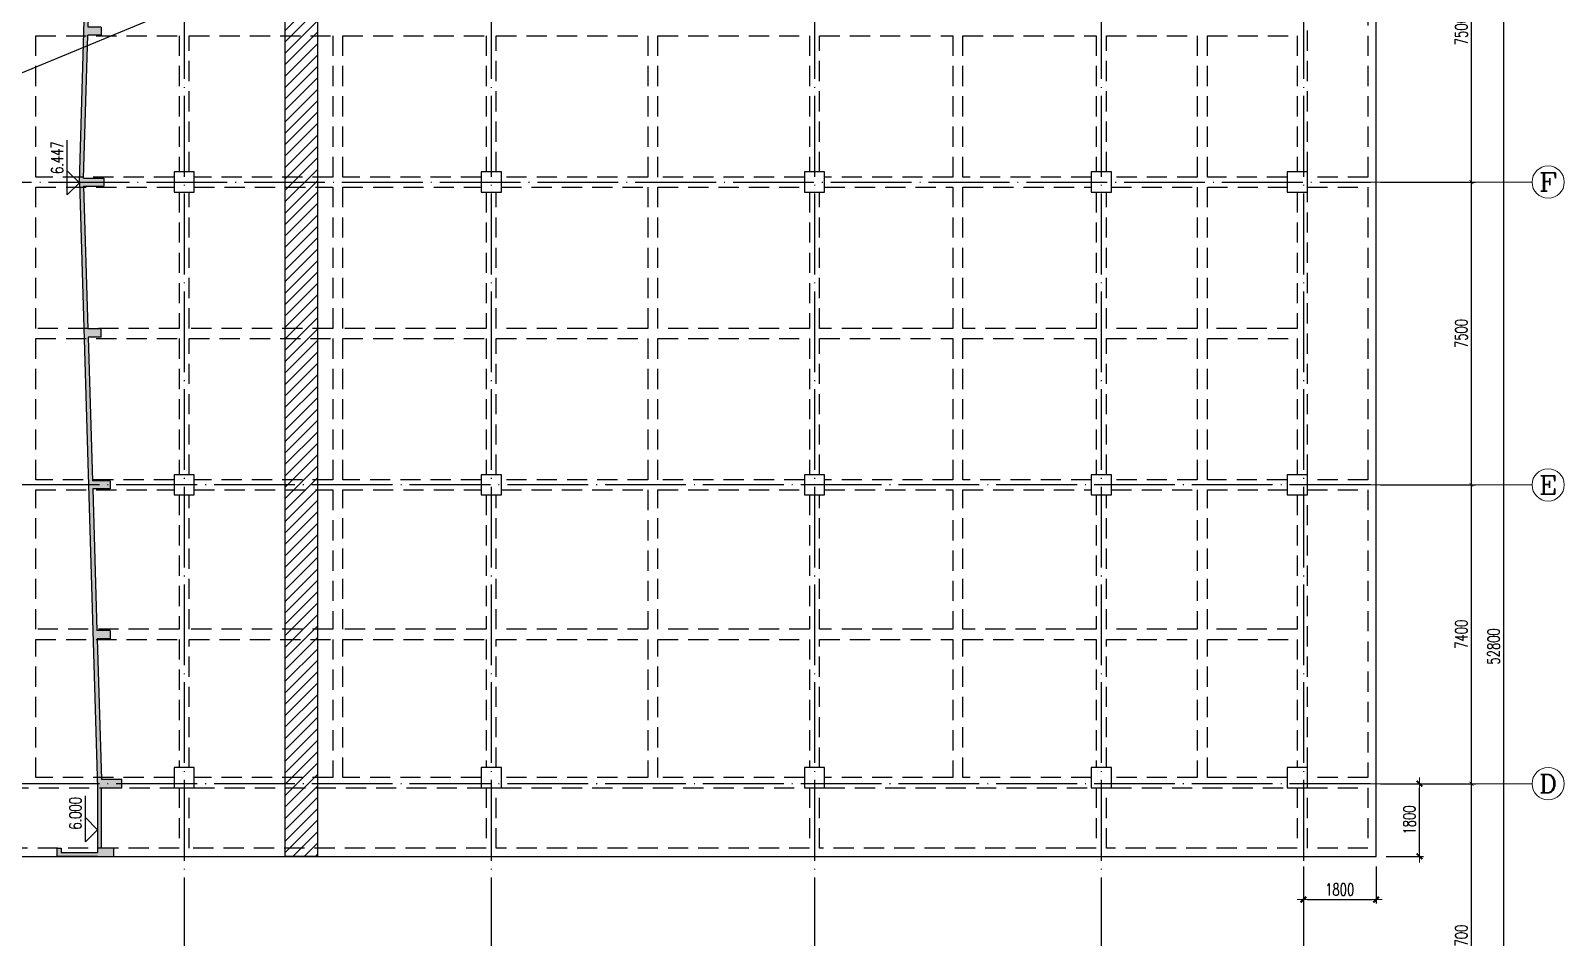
# Model space of a CAD drawing. Extents: x -21254 to 860439, y -324318 to 454338.
# Drawn here: x 454343 to 492302, y -201846 to -179391 of the extents above; entities that cross this region are included whole.
import ezdxf
from ezdxf.enums import TextEntityAlignment as Align

# ---------------------------------------------------------------- set-up
doc = ezdxf.new("R2010")
doc.units = 0
doc.header["$LTSCALE"] = 1000
doc.header["$MEASUREMENT"] = 0
doc.linetypes.add('DASHED', pattern=[0.75, 0.5, -0.25])
doc.linetypes.add('DOTE', pattern=[2.42, 2, -0.2, 0.02, -0.2])
doc.layers.get('0').update_dxf_attribs({"linetype": 'CONTINUOUS'})
doc.layers.get('Defpoints').update_dxf_attribs({"linetype": 'CONTINUOUS', "lineweight": 5})
for name, color, linetype in [('AXIS_TEXT', 7, 'CONTINUOUS'), ('BEAM_CONT', 4, 'CONTINUOUS'), ('BEAM_DASH', 144, 'DASHED'), ('COLU', 7, 'CONTINUOUS'), ('DIM_ELEV', 3, 'CONTINUOUS'), ('DOTE', 1, 'DOTE'), ('HATCH', 254, 'CONTINUOUS'), ('墙体2', 21, 'CONTINUOUS')]:
    doc.layers.add(name, color=color, linetype=linetype)
doc.layers.add('DIM', color=3, linetype='CONTINUOUS', lineweight=5)
doc.layers.add('PUB_TEXT', color=7, linetype='CONTINUOUS', lineweight=5)
doc.styles.add('_TCH_AXIS', font='COMPLEX', dxfattribs={"bigfont": 'GBCBIG'})
doc.styles.add('_TCH_DIM', font='SIMPLEX', dxfattribs={"bigfont": 'GBCBIG'})
doc.styles.add('COMPLEX', font='COMPLEX')
doc.styles.add('TSSD_Dimension', font='TXT.shx', dxfattribs={"width": 0.7, "bigfont": 'hztxt.shx'})
doc.dimstyles.new('TSSD_100_100$0', dxfattribs={"dimtxt": 300, "dimasz": 100, "dimexe": 100, "dimexo": 250, "dimgap": 100, "dimtad": 1, "dimdec": 0, "dimzin": 0, "dimdsep": 46, "dimtxsty": 'TSSD_Dimension', "dimblk1": '_tsdbk', "dimblk2": '_tsdbk', "dimsah": 1, "dimcen": 0, "dimdle": 100, "dimclrt": 7, "dimadec": 1, "dimazin": 0, "dimtfac": 1, "dimtdec": 0, "dimtix": 1, "dimtmove": 2, "dimatfit": 3, "dimldrblk": '_tsdbk', "dimfxl": 100, "dimtolj": 1, "dimtzin": 0, "dimarcsym": 0})

# ---------------------------------------------------------------- blocks, each defined once
blk = doc.blocks.new('_ARCHTICK')
at = {"color": 0, "linetype": 'ByBlock', "const_width": 0.15}
blk.add_lwpolyline([(-0.5, -0.5), (0.5, 0.5)], dxfattribs=at)
blk = doc.blocks.new('*D1275')
at = {"layer": 'Defpoints', "color": 0, "ltscale": 0.5, "transparency": 16777216}
for p in [(487502, -198041), (490002, -198041), (487502, -205741)]:
    blk.add_point(p, dxfattribs=at)
at = {"layer": 'DIM', "color": 0, "lineweight": -2, "ltscale": 0.5, "transparency": 16777216}
for p, q in [((487752, -198041), (490102, -198041)), ((490002, -205841), (490002, -197941)), ((487752, -205741), (490102, -205741))]:
    blk.add_line(p, q, dxfattribs=at)
at = {"layer": 'DIM', "color": 0, "lineweight": -2, "ltscale": 0.5, "transparency": 16777216, "xscale": 100, "yscale": 100, "zscale": 100}
for p, rotation in [((490002, -198041), 90), ((490002, -205741), 270)]:
    blk.add_blockref('_ARCHTICK', p, dxfattribs=dict(at, rotation=rotation))
at = {"layer": 'DIM', "color": 3, "ltscale": 0.5, "transparency": 16777216, "insert": (489752, -201891), "char_height": 300, "attachment_point": 5, "rotation": 90, "style": 'TSSD_Dimension'}
blk.add_mtext('\\A1;7700', dxfattribs=at)
blk = doc.blocks.new('*D1276')
at = {"layer": 'Defpoints', "color": 0, "ltscale": 0.5, "transparency": 16777216}
for p in [(487502, -190641), (490002, -190641), (487502, -198041)]:
    blk.add_point(p, dxfattribs=at)
at = {"layer": 'DIM', "color": 0, "lineweight": -2, "ltscale": 0.5, "transparency": 16777216}
for p, q in [((490002, -198141), (490002, -190541)), ((487752, -190641), (490102, -190641)), ((487752, -198041), (490102, -198041))]:
    blk.add_line(p, q, dxfattribs=at)
at = {"layer": 'DIM', "color": 0, "lineweight": -2, "ltscale": 0.5, "transparency": 16777216, "xscale": 100, "yscale": 100, "zscale": 100}
for p, rotation in [((490002, -190641), 90), ((490002, -198041), 270)]:
    blk.add_blockref('_ARCHTICK', p, dxfattribs=dict(at, rotation=rotation))
at = {"layer": 'DIM', "color": 3, "ltscale": 0.5, "transparency": 16777216, "insert": (489752, -194341), "char_height": 300, "attachment_point": 5, "rotation": 90, "style": 'TSSD_Dimension'}
blk.add_mtext('\\A1;7400', dxfattribs=at)
blk = doc.blocks.new('*D1277')
at = {"layer": 'Defpoints', "color": 0, "ltscale": 0.5, "transparency": 16777216}
for p in [(487502, -183141), (490002, -183141), (487502, -190641)]:
    blk.add_point(p, dxfattribs=at)
at = {"layer": 'DIM', "color": 0, "lineweight": -2, "ltscale": 0.5, "transparency": 16777216}
for p, q in [((487752, -183141), (490102, -183141)), ((490002, -190741), (490002, -183041)), ((487752, -190641), (490102, -190641))]:
    blk.add_line(p, q, dxfattribs=at)
at = {"layer": 'DIM', "color": 0, "lineweight": -2, "ltscale": 0.5, "transparency": 16777216, "xscale": 100, "yscale": 100, "zscale": 100}
for p, rotation in [((490002, -183141), 90), ((490002, -190641), 270)]:
    blk.add_blockref('_ARCHTICK', p, dxfattribs=dict(at, rotation=rotation))
at = {"layer": 'DIM', "color": 3, "ltscale": 0.5, "transparency": 16777216, "insert": (489752, -186891), "char_height": 300, "attachment_point": 5, "rotation": 90, "style": 'TSSD_Dimension'}
blk.add_mtext('\\A1;7500', dxfattribs=at)
blk = doc.blocks.new('*D1278')
at = {"layer": 'Defpoints', "color": 0, "ltscale": 0.5, "transparency": 16777216}
for p in [(487502, -175641), (490002, -175641), (487502, -183141)]:
    blk.add_point(p, dxfattribs=at)
at = {"layer": 'DIM', "color": 0, "lineweight": -2, "ltscale": 0.5, "transparency": 16777216}
for p, q in [((487752, -175641), (490102, -175641)), ((490002, -183241), (490002, -175541)), ((487752, -183141), (490102, -183141))]:
    blk.add_line(p, q, dxfattribs=at)
at = {"layer": 'DIM', "color": 0, "lineweight": -2, "ltscale": 0.5, "transparency": 16777216, "xscale": 100, "yscale": 100, "zscale": 100}
for p, rotation in [((490002, -175641), 90), ((490002, -183141), 270)]:
    blk.add_blockref('_ARCHTICK', p, dxfattribs=dict(at, rotation=rotation))
at = {"layer": 'DIM', "color": 3, "ltscale": 0.5, "transparency": 16777216, "insert": (489752, -179391), "char_height": 300, "attachment_point": 5, "rotation": 90, "style": 'TSSD_Dimension'}
blk.add_mtext('\\A1;7500', dxfattribs=at)
blk = doc.blocks.new('*D1280')
at = {"layer": 'Defpoints', "color": 0, "ltscale": 0.5, "transparency": 16777216}
for p in [(487502, -168241), (490802, -168241), (487502, -221041)]:
    blk.add_point(p, dxfattribs=at)
at = {"layer": 'DIM', "color": 0, "lineweight": -2, "ltscale": 0.5, "transparency": 16777216}
for p, q in [((490802, -221141), (490802, -168141)), ((487752, -168241), (490902, -168241)), ((487752, -221041), (490902, -221041))]:
    blk.add_line(p, q, dxfattribs=at)
at = {"layer": 'DIM', "color": 0, "lineweight": -2, "ltscale": 0.5, "transparency": 16777216, "xscale": 100, "yscale": 100, "zscale": 100}
for p, rotation in [((490802, -168241), 90), ((490802, -221041), 270)]:
    blk.add_blockref('_ARCHTICK', p, dxfattribs=dict(at, rotation=rotation))
at = {"layer": 'DIM', "color": 3, "ltscale": 0.5, "transparency": 16777216, "insert": (490552, -194641), "char_height": 300, "attachment_point": 5, "rotation": 90, "style": 'TSSD_Dimension'}
blk.add_mtext('\\A1;52800', dxfattribs=at)
blk = doc.blocks.new('_AXISO')
blk.add_circle((0, 0), 0.5)
at = {"layer": 'AXIS_TEXT', "style": 'COMPLEX', "width": 1.041667}
blk.add_attdef('A', text='', height=0.56, dxfattribs=at).set_placement((-0.25, -0.28), (0.25, -0.28), align=Align.FIT)
blk = doc.blocks.new('_tsdbk')
blk.add_line((-1, 0), (1.5, 0))
at = {"const_width": 0.5}
blk.add_lwpolyline([(-0.7, -0.7), (0.7, 0.7)], dxfattribs=at)
blk = doc.blocks.new('*D1307')
at = {"layer": 'Defpoints', "color": 0, "transparency": 16777216}
for p in [(487643, -198041), (488718, -198041), (487643, -199841)]:
    blk.add_point(p, dxfattribs=at)
at = {"layer": 'DIM', "color": 0, "lineweight": -2, "transparency": 16777216}
for p, q in [((487893, -198041), (488818, -198041)), ((488718, -199741), (488718, -198141)), ((487893, -199841), (488818, -199841))]:
    blk.add_line(p, q, dxfattribs=at)
at = {"layer": 'DIM', "color": 0, "lineweight": -2, "transparency": 16777216, "xscale": 100, "yscale": 100, "zscale": 100}
for p, rotation in [((488718, -198041), 89.99999999999994), ((488718, -199841), 269.9999999999999)]:
    blk.add_blockref('_tsdbk', p, dxfattribs=dict(at, rotation=rotation))
at = {"layer": 'DIM', "color": 7, "transparency": 16777216, "insert": (488468, -198941), "char_height": 300, "attachment_point": 5, "rotation": 90, "style": 'TSSD_Dimension'}
blk.add_mtext('\\A1;1800', dxfattribs=at)
blk = doc.blocks.new('*D1308')
at = {"layer": 'Defpoints', "color": 0, "transparency": 16777216}
for p in [(485843, -199841), (487643, -199841), (487643, -200911)]:
    blk.add_point(p, dxfattribs=at)
at = {"layer": 'DIM', "color": 0, "lineweight": -2, "transparency": 16777216}
for p, q in [((485843, -200091), (485843, -201011)), ((487643, -200091), (487643, -201011)), ((485943, -200911), (487543, -200911))]:
    blk.add_line(p, q, dxfattribs=at)
at = {"layer": 'DIM', "color": 0, "lineweight": -2, "transparency": 16777216, "xscale": 100, "yscale": 100, "zscale": 100}
for p, rotation in [((485843, -200911), 179.9999999999999), ((487643, -200911), 359.9999999999999)]:
    blk.add_blockref('_tsdbk', p, dxfattribs=dict(at, rotation=rotation))
at = {"layer": 'DIM', "color": 7, "transparency": 16777216, "insert": (486743, -200661), "char_height": 300, "attachment_point": 5, "style": 'TSSD_Dimension'}
blk.add_mtext('\\A1;1800', dxfattribs=at)
blk = doc.blocks.new('BW-32879566', base_point=(258174, -374085))
at = {"layer": 'HATCH'}
blk.add_hatch(color=256, dxfattribs=at).paths.add_polyline_path([(258935, -353747), (259262, -353747), (259262, -353547), (258941, -353547), (259048, -349985), (259484, -349985), (259484, -349785), (259054, -349785), (259158, -346275), (259484, -346275), (259484, -346075), (259164, -346075), (259268, -342585), (259774, -342585), (259774, -342385), (259268, -342385), (259268, -340885), (259574, -340885), (259574, -340685), (259174, -340685), (258174, -340685), (258174, -340885), (258274, -340885), (258274, -340785), (259174, -340785), (259174, -342385), (258727, -357385), (259174, -372385), (259174, -373985), (258274, -373985), (258274, -373885), (258174, -373885), (258174, -374085), (259174, -374085), (259574, -374085), (259574, -373885), (259268, -373885), (259268, -372385), (259774, -372385), (259774, -372185), (259268, -372185), (259164, -368694), (259484, -368694), (259484, -368494), (259158, -368494), (259054, -364985), (259484, -364985), (259484, -364785), (259048, -364785), (258941, -361222), (259262, -361222), (259262, -361022), (258935, -361022), (258830, -357485), (259327, -357485), (259327, -357285), (258830, -357285)])
at = {"layer": '墙体2'}
for p, q in [((258174, -340685), (258174, -340885)), ((259174, -340685), (258174, -340685)), ((258274, -340785), (259174, -340785)), ((258274, -340885), (258274, -340785)), ((259174, -340685), (259574, -340685)), ((259174, -342385), (259174, -340785)), ((259574, -340685), (259574, -340885)), ((258174, -340885), (258274, -340885)), ((259268, -340885), (259268, -342385)), ((259574, -340885), (259268, -340885)), ((258727, -357385), (259174, -342385)), ((259268, -342385), (259774, -342385)), ((259774, -342385), (259774, -342585)), ((259164, -346075), (259268, -342585)), ((259774, -342585), (259268, -342585)), ((259164, -346075), (259165, -346075)), ((259484, -346075), (259165, -346075)), ((259484, -346275), (259484, -346075)), ((259054, -349785), (259158, -346276)), ((259159, -346275), (259158, -346276)), ((259484, -346275), (259159, -346275)), ((258941, -353547), (259048, -349985)), ((259484, -349985), (259048, -349985)), ((259484, -349785), (259054, -349785)), ((259484, -349985), (259484, -349785)), ((258830, -357285), (258935, -353748)), ((258936, -353747), (258935, -353748)), ((259262, -353747), (258936, -353747)), ((258941, -353547), (258942, -353547)), ((259262, -353547), (258942, -353547)), ((259262, -353547), (259262, -353747)), ((258727, -357385), (259174, -372385)), ((258830, -357285), (259327, -357285)), ((258830, -357485), (258935, -361021)), ((258830, -357485), (259327, -357485)), ((259327, -357285), (259327, -357485)), ((258936, -361022), (258935, -361021)), ((258936, -361022), (258935, -361021)), ((259262, -361022), (258936, -361022)), ((258941, -361222), (258942, -361222)), ((258941, -361222), (259048, -364785)), ((259262, -361222), (258942, -361222)), ((259262, -361222), (259262, -361022)), ((259484, -364785), (259048, -364785)), ((259484, -364785), (259484, -364985)), ((259054, -364985), (259158, -368493)), ((259484, -364985), (259054, -364985)), ((259159, -368494), (259158, -368493)), ((259484, -368494), (259159, -368494)), ((259484, -368494), (259484, -368694)), ((259164, -368694), (259268, -372185)), ((259164, -368694), (259165, -368694)), ((259484, -368694), (259165, -368694)), ((259774, -372185), (259268, -372185)), ((259774, -372385), (259774, -372185)), ((259174, -372385), (259174, -373985)), ((259268, -373885), (259268, -372385)), ((259268, -372385), (259774, -372385)), ((258174, -373885), (258274, -373885)), ((258174, -374085), (258174, -373885)), ((258274, -373885), (258274, -373985)), ((259574, -373885), (259268, -373885)), ((259574, -374085), (259574, -373885)), ((259174, -374085), (258174, -374085)), ((258274, -373985), (259174, -373985)), ((259174, -374085), (259574, -374085))]:
    blk.add_line(p, q, dxfattribs=at)

msp = doc.modelspace()

# ---------------------------------------------------------------- hatches: boundary and pattern name
at = {"layer": 'HATCH'}
h = msp.add_hatch(dxfattribs=at)
h.set_pattern_fill('METAL', color=256, scale=50, style=0)
h.set_pattern_definition([(45, (196823.96, 174243.68), (-141.42136, 141.42136), [])])
h.paths.add_polyline_path([(460642.798, -166440.958), (461442.798, -166440.958), (461442.798, -199840.958), (460642.798, -199840.958)])

# ---------------------------------------------------------------- linework, layer by layer
at = {"layer": 'BEAM_CONT'}
for p, q in [((411942.798, -197890.958), (487442.798, -166640.958)), ((487642.798, -199840.958), (487642.798, -166440.958)), ((435542.798, -199840.958), (487642.798, -199840.958))]:
    msp.add_line(p, q, dxfattribs=at)
msp.add_lwpolyline([(460642.798, -166440.958), (461442.798, -166440.958), (461442.798, -199840.958), (460642.798, -199840.958)], close=True, dxfattribs=at)
at = {"layer": 'BEAM_DASH'}
for p, q in [((485942.798, -182890.958), (485942.798, -175890.958)), ((487442.798, -175765.958), (487442.798, -183015.958)), ((454467.798, -183015.958), (454467.798, -179515.958)), ((454467.798, -179515.958), (458017.798, -179515.958)), ((458017.798, -179515.958), (458017.798, -182890.958)), ((458267.798, -179515.958), (461817.798, -179515.958)), ((458267.798, -182890.958), (458267.798, -179515.958)), ((461817.798, -179515.958), (461817.798, -183015.958)), ((462067.798, -183015.958), (462067.798, -179515.958)), ((462067.798, -179515.958), (465617.798, -179515.958)), ((465617.798, -179515.958), (465617.798, -182890.958)), ((465867.798, -179515.958), (469617.798, -179515.958)), ((465867.798, -182890.958), (465867.798, -179515.958)), ((469617.798, -179515.958), (469617.798, -183015.958)), ((469867.798, -183015.958), (469867.798, -179515.958)), ((469867.798, -179515.958), (473617.798, -179515.958)), ((473617.798, -179515.958), (473617.798, -182890.958)), ((473867.798, -179515.958), (477167.798, -179515.958)), ((473867.798, -182890.958), (473867.798, -179515.958)), ((477167.798, -179515.958), (477167.798, -183015.958)), ((477417.798, -183015.958), (477417.798, -179515.958)), ((477417.798, -179515.958), (480717.798, -179515.958)), ((480717.798, -179515.958), (480717.798, -182890.958)), ((480967.798, -179515.958), (483217.798, -179515.958)), ((480967.798, -182890.958), (480967.798, -179515.958)), ((483217.798, -179515.958), (483217.798, -183015.958)), ((483467.798, -183015.958), (483467.798, -179515.958)), ((483467.798, -179515.958), (485692.798, -179515.958)), ((485692.798, -179515.958), (485692.798, -182890.958)), ((457892.798, -183015.958), (454467.798, -183015.958)), ((454467.798, -183265.958), (457892.798, -183265.958)), ((454467.798, -186765.958), (454467.798, -183265.958)), ((461817.798, -183015.958), (458392.798, -183015.958)), ((458392.798, -183265.958), (461817.798, -183265.958)), ((461817.798, -183265.958), (461817.798, -186765.958)), ((465492.798, -183015.958), (462067.798, -183015.958)), ((462067.798, -183265.958), (465492.798, -183265.958)), ((462067.798, -186765.958), (462067.798, -183265.958)), ((469617.798, -183015.958), (465992.798, -183015.958)), ((465992.798, -183265.958), (469617.798, -183265.958)), ((469617.798, -183265.958), (469617.798, -186765.958)), ((473492.798, -183015.958), (469867.798, -183015.958)), ((469867.798, -183265.958), (473492.798, -183265.958)), ((469867.798, -186765.958), (469867.798, -183265.958)), ((477167.798, -183015.958), (473992.798, -183015.958)), ((473992.798, -183265.958), (477167.798, -183265.958)), ((477167.798, -183265.958), (477167.798, -186765.958)), ((480592.798, -183015.958), (477417.798, -183015.958)), ((477417.798, -183265.958), (480592.798, -183265.958)), ((477417.798, -186765.958), (477417.798, -183265.958)), ((483217.798, -183015.958), (481092.798, -183015.958)), ((481092.798, -183265.958), (483217.798, -183265.958)), ((483217.798, -183265.958), (483217.798, -186765.958)), ((485442.798, -183015.958), (483467.798, -183015.958)), ((483467.798, -183265.958), (485442.798, -183265.958)), ((483467.798, -186765.958), (483467.798, -183265.958)), ((487442.798, -183015.958), (485942.798, -183015.958)), ((485942.798, -183265.958), (487442.798, -183265.958)), ((487442.798, -183265.958), (487442.798, -190515.958)), ((458017.798, -183390.958), (458017.798, -186765.958)), ((458267.798, -186765.958), (458267.798, -183390.958)), ((465617.798, -183390.958), (465617.798, -186765.958)), ((465867.798, -186765.958), (465867.798, -183390.958)), ((473617.798, -183390.958), (473617.798, -186765.958)), ((473867.798, -186765.958), (473867.798, -183390.958)), ((480717.798, -183390.958), (480717.798, -186765.958)), ((480967.798, -186765.958), (480967.798, -183390.958)), ((485692.798, -183390.958), (485692.798, -186765.958)), ((485942.798, -190390.958), (485942.798, -183390.958)), ((458017.798, -186765.958), (454467.798, -186765.958)), ((454467.798, -190515.958), (454467.798, -187015.958)), ((454467.798, -187015.958), (458017.798, -187015.958)), ((458017.798, -187015.958), (458017.798, -190390.958)), ((461817.798, -186765.958), (458267.798, -186765.958)), ((458267.798, -187015.958), (461817.798, -187015.958)), ((458267.798, -190390.958), (458267.798, -187015.958)), ((461817.798, -187015.958), (461817.798, -190515.958)), ((465617.798, -186765.958), (462067.798, -186765.958)), ((462067.798, -190515.958), (462067.798, -187015.958)), ((462067.798, -187015.958), (465617.798, -187015.958)), ((465617.798, -187015.958), (465617.798, -190390.958)), ((469617.798, -186765.958), (465867.798, -186765.958)), ((465867.798, -187015.958), (469617.798, -187015.958)), ((465867.798, -190390.958), (465867.798, -187015.958)), ((469617.798, -187015.958), (469617.798, -190515.958)), ((473617.798, -186765.958), (469867.798, -186765.958)), ((469867.798, -190515.958), (469867.798, -187015.958)), ((469867.798, -187015.958), (473617.798, -187015.958)), ((473617.798, -187015.958), (473617.798, -190390.958)), ((477167.798, -186765.958), (473867.798, -186765.958)), ((473867.798, -187015.958), (477167.798, -187015.958)), ((473867.798, -190390.958), (473867.798, -187015.958)), ((477167.798, -187015.958), (477167.809, -190515.958)), ((480717.798, -186765.958), (477417.798, -186765.958)), ((477417.809, -190515.958), (477417.798, -187015.958)), ((477417.798, -187015.958), (480717.798, -187015.958)), ((480717.798, -187015.958), (480717.798, -190390.958)), ((483217.798, -186765.958), (480967.798, -186765.958)), ((480967.798, -187015.958), (483217.798, -187015.958)), ((480967.798, -190390.958), (480967.798, -187015.958)), ((483217.798, -187015.958), (483217.798, -190515.958)), ((485692.798, -186765.958), (483467.798, -186765.958)), ((483467.798, -190515.958), (483467.798, -187015.958)), ((483467.798, -187015.958), (485692.798, -187015.958)), ((485692.798, -187015.958), (485692.798, -190390.958)), ((457892.798, -190515.958), (454467.798, -190515.958)), ((461817.798, -190515.958), (458392.798, -190515.958)), ((465492.798, -190515.958), (462067.798, -190515.958)), ((469617.798, -190515.958), (465992.798, -190515.958)), ((473492.798, -190515.958), (469867.798, -190515.958)), ((477167.809, -190515.958), (473992.798, -190515.958)), ((480592.798, -190515.958), (477417.809, -190515.958)), ((483217.798, -190515.958), (481092.798, -190515.958)), ((485442.798, -190515.958), (483467.798, -190515.958)), ((487442.798, -190515.958), (485942.798, -190515.958)), ((454467.798, -190765.958), (457892.798, -190765.958)), ((454467.798, -194215.958), (454467.798, -190765.958)), ((458017.798, -190890.958), (458017.798, -194215.958)), ((458267.798, -194215.958), (458267.798, -190890.958)), ((458392.798, -190765.958), (461817.798, -190765.958)), ((461817.798, -190765.958), (461817.798, -194215.958)), ((462067.798, -190765.958), (465492.798, -190765.958)), ((462067.798, -194215.958), (462067.798, -190765.958)), ((465617.798, -190890.958), (465617.798, -194215.958)), ((465867.798, -194215.958), (465867.798, -190890.958)), ((465992.798, -190765.958), (469617.798, -190765.958)), ((469617.798, -190765.958), (469617.798, -194215.958)), ((469867.798, -190765.958), (473492.798, -190765.958)), ((469867.798, -194215.958), (469867.798, -190765.958)), ((473617.798, -190890.958), (473617.798, -194215.958)), ((473867.798, -194215.958), (473867.798, -190890.958)), ((473992.798, -190765.958), (477167.809, -190765.958)), ((477167.809, -190765.958), (477167.811, -194215.958)), ((477417.809, -190765.958), (480592.798, -190765.958)), ((477417.811, -194215.958), (477417.809, -190765.958)), ((480717.798, -190890.958), (480717.798, -194215.958)), ((480967.798, -194215.958), (480967.798, -190890.958)), ((481092.798, -190765.958), (483217.798, -190765.958)), ((483217.798, -190765.958), (483217.798, -194215.958)), ((483467.798, -190765.958), (485442.798, -190765.958)), ((483467.798, -194215.958), (483467.798, -190765.958)), ((485692.798, -190890.958), (485692.798, -194215.958)), ((485942.798, -190765.958), (487442.798, -190765.958)), ((485942.798, -197640.958), (485942.798, -190890.958)), ((487442.798, -190765.958), (487442.798, -197890.958)), ((458017.798, -194215.958), (454467.798, -194215.958)), ((461817.798, -194215.958), (458267.798, -194215.958)), ((465617.798, -194215.958), (462067.798, -194215.958)), ((469617.798, -194215.958), (465867.798, -194215.958)), ((473617.798, -194215.958), (469867.798, -194215.958)), ((477167.811, -194215.958), (473867.798, -194215.958)), ((480717.798, -194215.958), (477417.811, -194215.958)), ((483217.798, -194215.958), (480967.798, -194215.958)), ((485692.798, -194215.958), (483467.798, -194215.958)), ((454467.798, -197890.958), (454467.798, -194465.958)), ((454467.798, -194465.958), (458017.798, -194465.958)), ((458017.798, -194465.958), (458017.798, -197640.958)), ((458267.798, -194465.958), (461817.798, -194465.958)), ((458267.798, -197640.958), (458267.798, -194465.958)), ((461817.798, -194465.958), (461817.798, -197890.958)), ((462067.798, -197890.958), (462067.798, -194465.958)), ((462067.798, -194465.958), (465617.798, -194465.958)), ((465617.798, -194465.958), (465617.798, -197640.958)), ((465867.798, -194465.958), (469617.798, -194465.958)), ((465867.798, -197640.958), (465867.798, -194465.958)), ((469617.798, -194465.958), (469617.798, -197890.958)), ((469867.798, -197890.958), (469867.798, -194465.958)), ((469867.798, -194465.958), (473617.798, -194465.958)), ((473617.798, -194465.958), (473617.798, -197640.958)), ((473867.798, -194465.958), (477167.811, -194465.958)), ((473867.798, -197640.958), (473867.798, -194465.958)), ((477167.811, -194465.958), (477167.813, -197890.958)), ((477417.813, -197890.958), (477417.811, -194465.958)), ((477417.811, -194465.958), (480717.798, -194465.958)), ((480717.798, -194465.958), (480717.798, -197640.958)), ((480967.798, -194465.958), (483217.798, -194465.958)), ((480967.798, -197640.958), (480967.798, -194465.958)), ((483217.798, -194465.958), (483217.798, -197890.958)), ((483467.798, -197890.958), (483467.798, -194465.958)), ((483467.798, -194465.958), (485692.798, -194465.958)), ((485692.798, -194465.958), (485692.798, -197640.958)), ((450792.798, -198140.958), (457892.798, -198140.958)), ((457892.798, -197890.958), (454467.798, -197890.958)), ((458017.798, -198140.958), (458017.798, -199640.958)), ((458267.798, -199640.958), (458267.798, -198140.958)), ((461817.798, -197890.958), (458392.798, -197890.958)), ((458392.798, -198140.958), (465492.798, -198140.958)), ((465492.798, -197890.958), (462067.798, -197890.958)), ((465617.798, -198140.958), (465617.798, -199640.958)), ((465867.798, -199640.958), (465867.798, -198140.958)), ((469617.798, -197890.958), (465992.798, -197890.958)), ((465992.798, -198140.958), (473492.798, -198140.958)), ((473492.798, -197890.958), (469867.798, -197890.958)), ((473617.798, -198140.958), (473617.798, -199640.958)), ((473867.798, -199640.958), (473867.798, -198140.958)), ((477167.813, -197890.958), (473992.798, -197890.958)), ((473992.798, -198140.958), (480592.798, -198140.958)), ((480592.798, -197890.958), (477417.813, -197890.958)), ((480717.798, -198140.958), (480717.798, -199640.958)), ((480967.798, -199640.958), (480967.798, -198140.958)), ((483217.798, -197890.958), (481092.798, -197890.958)), ((481092.798, -198140.958), (485442.798, -198140.958)), ((485442.798, -197890.958), (483467.798, -197890.958)), ((485692.798, -198140.958), (485692.798, -199640.958)), ((487442.798, -197890.958), (485942.798, -197890.958)), ((485942.798, -199640.958), (485942.798, -198140.958)), ((485942.798, -198140.958), (487442.798, -198140.958)), ((487442.798, -198140.958), (487442.798, -199640.958)), ((458017.798, -199640.958), (450667.798, -199640.958)), ((465617.798, -199640.958), (458267.798, -199640.958)), ((473617.798, -199640.958), (465867.798, -199640.958)), ((480717.798, -199640.958), (473867.798, -199640.958)), ((485692.798, -199640.958), (480967.798, -199640.958)), ((487442.798, -199640.958), (485942.798, -199640.958))]:
    msp.add_line(p, q, dxfattribs=at)
at = {"layer": 'COLU'}
for points in [[(458392.798, -183390.958), (458392.798, -182890.958), (457892.798, -182890.958), (457892.798, -183390.958)], [(465992.798, -183390.958), (465992.798, -182890.958), (465492.798, -182890.958), (465492.798, -183390.958)], [(473992.798, -183390.958), (473992.798, -182890.958), (473492.798, -182890.958), (473492.798, -183390.958)], [(481092.798, -183390.958), (481092.798, -182890.958), (480592.798, -182890.958), (480592.798, -183390.958)], [(485942.798, -183390.958), (485942.798, -182890.958), (485442.798, -182890.958), (485442.798, -183390.958)], [(458392.798, -190890.958), (458392.798, -190390.958), (457892.798, -190390.958), (457892.798, -190890.958)], [(465992.798, -190890.958), (465992.798, -190390.958), (465492.798, -190390.958), (465492.798, -190890.958)], [(473992.798, -190890.958), (473992.798, -190390.958), (473492.798, -190390.958), (473492.798, -190890.958)], [(481092.798, -190890.958), (481092.798, -190390.958), (480592.798, -190390.958), (480592.798, -190890.958)], [(485942.798, -190890.958), (485942.798, -190390.958), (485442.798, -190390.958), (485442.798, -190890.958)], [(458392.798, -198140.958), (458392.798, -197640.958), (457892.798, -197640.958), (457892.798, -198140.958)], [(465992.798, -198140.958), (465992.798, -197640.958), (465492.798, -197640.958), (465492.798, -198140.958)], [(473992.798, -198140.958), (473992.798, -197640.958), (473492.798, -197640.958), (473492.798, -198140.958)], [(481092.798, -198140.958), (481092.798, -197640.958), (480592.798, -197640.958), (480592.798, -198140.958)], [(485942.798, -198140.958), (485942.798, -197640.958), (485442.798, -197640.958), (485442.798, -198140.958)]]:
    msp.add_lwpolyline(points, close=True, dxfattribs=at)
at = {"layer": 'DIM', "ltscale": 0.5}
for p, q in [((487502.48, -183140.958), (491502.48, -183140.958)), ((487502.48, -190640.958), (491502.48, -190640.958)), ((487502.48, -198040.958), (491502.48, -198040.958))]:
    msp.add_line(p, q, dxfattribs=at)
at = {"layer": 'DIM_ELEV'}
for p, q in [((455249.144, -183458.954), (455249.144, -182101.607)), ((455549.144, -183158.954), (455249.144, -182858.954)), ((455549.144, -183158.954), (455249.144, -183458.954)), ((455697.975, -199479.757), (455697.975, -198340.549)), ((455997.975, -199179.757), (455697.975, -198879.757)), ((455997.975, -199179.757), (455697.975, -199479.757))]:
    msp.add_line(p, q, dxfattribs=at)
at = {"layer": 'DOTE', "linetype": 'DOTE'}
for p, q in [((458142.798, -166488.111), (458142.798, -222178.446)), ((465742.798, -166488.111), (465742.798, -222178.446)), ((473742.798, -166488.111), (473742.798, -222178.446)), ((480842.798, -166488.111), (480842.798, -222178.446)), ((485842.798, -166488.111), (485842.798, -222178.446)), ((411227.167, -183140.958), (487502.48, -183140.958)), ((487502.48, -190640.958), (411227.167, -190640.958)), ((487502.48, -198040.958), (411227.167, -198040.958))]:
    msp.add_line(p, q, dxfattribs=at)

# ---------------------------------------------------------------- block references
at = {"layer": 'BEAM_CONT'}
msp.add_blockref('BW-32879566', (454997.975, -199840.958), dxfattribs=at)
at = {"layer": 'DIM', "ltscale": 0.5}
ref = msp.add_blockref('_AXISO', (491902.48, -183140.958), dxfattribs=dict(at, xscale=800, yscale=800, zscale=800))
ref.add_attrib('A', 'F', dxfattribs={"layer": 'AXIS_TEXT', "height": 452.548, "style": '_TCH_AXIS', "width": 1.3125}).set_placement((491676.206, -183367.232), (492128.754, -183367.232), align=Align.FIT)
ref = msp.add_blockref('_AXISO', (491902.48, -190640.958), dxfattribs=dict(at, xscale=800, yscale=800, zscale=800))
ref.add_attrib('A', 'E', dxfattribs={"layer": 'AXIS_TEXT', "height": 452.548, "style": '_TCH_AXIS', "width": 1.3125}).set_placement((491676.206, -190867.232), (492128.754, -190867.232), align=Align.FIT)
ref = msp.add_blockref('_AXISO', (491902.48, -198040.958), dxfattribs=dict(at, xscale=800, yscale=800, zscale=800))
ref.add_attrib('A', 'D', dxfattribs={"layer": 'AXIS_TEXT', "height": 452.548, "style": '_TCH_AXIS', "width": 1.235294}).set_placement((491676.206, -198267.232), (492128.754, -198267.232), align=Align.FIT)

# ---------------------------------------------------------------- texts
at = {"layer": 'PUB_TEXT', "style": '_TCH_DIM', "width": 0.705882}
for s, p in [('6.447', (455149.144, -182941.607)), ('6.000', (455597.975, -199180.549))]:
    msp.add_text(s, height=297.5, rotation=90, dxfattribs=at).set_placement(p)

# ---------------------------------------------------------------- dimensions: what is measured, and where the dimension line sits
at = {"layer": 'DIM', "ltscale": 0.5}
for p1, p2, distance, picture, middle in [((487502.48, -221040.958), (487502.48, -168240.958), -3300, '*D1280', (490552.48, -194640.958)), ((487502.48, -183140.958), (487502.48, -175640.958), -2500, '*D1278', (489752.48, -179390.958)), ((487502.48, -190640.958), (487502.48, -183140.958), -2500, '*D1277', (489752.48, -186890.958)), ((487502.48, -198040.958), (487502.48, -190640.958), -2500, '*D1276', (489752.48, -194340.958)), ((487502.48, -205740.958), (487502.48, -198040.958), -2500, '*D1275', (489752.48, -201890.958))]:
    dim = msp.add_aligned_dim(p1=p1, p2=p2, distance=distance, dimstyle='TSSD_100_100$0', override={"dimblk": 'ARCHTICK', "dimsah": 0, "dimclrt": 3, "dimadec": 0, "dimfxl": 1}, dxfattribs=at)
    dim.commit()
    dim.dimension.update_dxf_attribs({"geometry": picture, "text_midpoint": middle})
at = {"layer": 'DIM'}
dim = msp.add_linear_dim(base=(488718.479, -198040.958), p1=(487642.798, -199840.958), p2=(487642.798, -198040.958), angle=90, dimstyle='TSSD_100_100$0', dxfattribs=at)
dim.commit()
dim.dimension.update_dxf_attribs({"geometry": '*D1307', "text_midpoint": (488468.479, -198940.958)})
dim = msp.add_linear_dim(base=(487642.798, -200911.291), p1=(485842.798, -199840.958), p2=(487642.798, -199840.958), dimstyle='TSSD_100_100$0', dxfattribs=at)
dim.commit()
dim.dimension.update_dxf_attribs({"geometry": '*D1308', "text_midpoint": (486742.798, -200661.291)})

doc.saveas('drawing.dxf')
